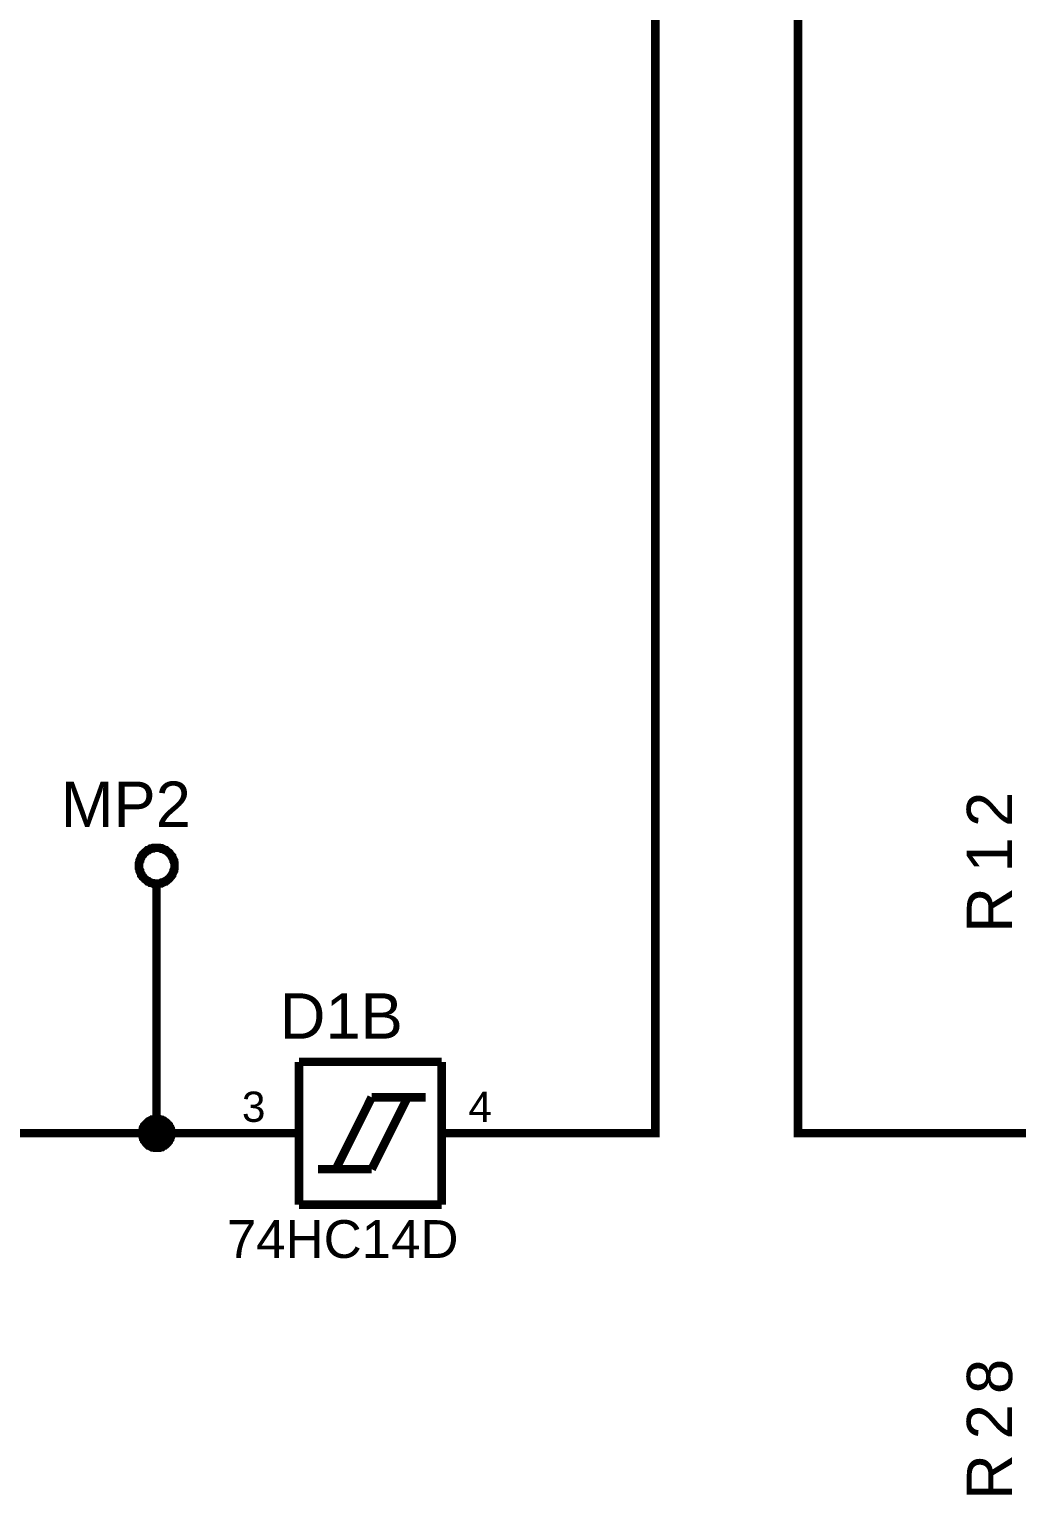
# Model space of a CAD drawing. Header units: millimetres. Extents: x -2024 to 917, y -725 to 13.
# Drawn here: x 335.2 to 369.8, y -651.5 to -600.1 of the extents above; entities that cross this region are included whole.
import ezdxf

# ---------------------------------------------------------------- set-up
doc = ezdxf.new("R2010")
doc.units = ezdxf.units.MM
doc.layers.add('Sheet', color=255, linetype='Continuous')
doc.styles.get("Standard").update_dxf_attribs({"font": 'arial.ttf'})

msp = doc.modelspace()

# ---------------------------------------------------------------- linework, layer by layer
at = {"layer": 'Sheet'}
for points, const_width in [([(352.131, -638.79), (357.13, -638.79), (357.13, -538.791)], 0.3), ([(372.125, -638.79), (362.128, -638.79), (362.128, -538.791)], 0.3), ([(339.023, -629.418), (339.023, -629.385), (339.023, -629.352), (339.023, -629.319), (339.039, -629.285), (339.039, -629.252), (339.056, -629.236), (339.056, -629.203), (339.072, -629.17), (339.089, -629.153), (339.106, -629.12), (339.106, -629.087), (339.122, -629.07), (339.139, -629.037), (339.172, -629.02), (339.188, -628.987), (339.205, -628.971), (339.221, -628.954), (339.255, -628.938), (339.271, -628.921), (339.304, -628.888), (339.321, -628.871), (339.354, -628.871), (339.37, -628.855), (339.403, -628.838), (339.42, -628.822), (339.453, -628.822), (339.486, -628.805), (339.519, -628.805), (339.536, -628.789), (339.569, -628.789), (339.602, -628.789), (339.635, -628.789)], 0.3), ([(339.635, -628.789), (339.602, -628.789), (339.569, -628.789), (339.536, -628.789), (339.519, -628.805), (339.486, -628.805), (339.453, -628.822), (339.42, -628.822), (339.403, -628.838), (339.37, -628.855), (339.354, -628.871), (339.321, -628.871), (339.304, -628.888), (339.271, -628.921), (339.255, -628.938), (339.221, -628.954), (339.205, -628.971), (339.188, -628.987), (339.172, -629.02), (339.139, -629.037), (339.122, -629.07), (339.106, -629.087), (339.106, -629.12), (339.089, -629.153), (339.072, -629.17), (339.056, -629.203), (339.056, -629.236), (339.039, -629.252), (339.039, -629.285), (339.023, -629.319), (339.023, -629.352), (339.023, -629.385), (339.023, -629.418)], 0.3), ([(339.635, -628.789), (339.668, -628.789), (339.701, -628.789), (339.735, -628.789), (339.768, -628.805), (339.801, -628.805), (339.817, -628.822), (339.85, -628.822), (339.883, -628.838), (339.9, -628.855), (339.933, -628.871), (339.966, -628.871), (339.983, -628.888), (340.016, -628.921), (340.032, -628.938), (340.066, -628.954), (340.082, -628.971), (340.099, -628.987), (340.115, -629.02), (340.132, -629.037), (340.165, -629.07), (340.181, -629.087), (340.181, -629.12), (340.198, -629.153), (340.214, -629.17), (340.231, -629.203), (340.231, -629.236), (340.248, -629.252), (340.248, -629.285), (340.264, -629.319), (340.264, -629.352), (340.264, -629.385), (340.264, -629.418)], 0.3), ([(340.264, -629.418), (340.264, -629.385), (340.264, -629.352), (340.264, -629.319), (340.248, -629.285), (340.248, -629.252), (340.231, -629.236), (340.231, -629.203), (340.214, -629.17), (340.198, -629.153), (340.181, -629.12), (340.181, -629.087), (340.165, -629.07), (340.132, -629.037), (340.115, -629.02), (340.099, -628.987), (340.082, -628.971), (340.066, -628.954), (340.032, -628.938), (340.016, -628.921), (339.983, -628.888), (339.966, -628.871), (339.933, -628.871), (339.9, -628.855), (339.883, -628.838), (339.85, -628.822), (339.817, -628.822), (339.801, -628.805), (339.768, -628.805), (339.735, -628.789), (339.701, -628.789), (339.668, -628.789), (339.635, -628.789)], 0.3), ([(339.635, -630.047), (339.602, -630.047), (339.569, -630.047), (339.536, -630.047), (339.519, -630.031), (339.486, -630.031), (339.453, -630.014), (339.42, -630.014), (339.403, -629.997), (339.37, -629.981), (339.354, -629.964), (339.321, -629.964), (339.304, -629.948), (339.271, -629.915), (339.255, -629.898), (339.221, -629.882), (339.205, -629.865), (339.188, -629.848), (339.172, -629.815), (339.139, -629.799), (339.122, -629.766), (339.106, -629.749), (339.106, -629.716), (339.089, -629.683), (339.072, -629.666), (339.056, -629.633), (339.056, -629.6), (339.039, -629.583), (339.039, -629.55), (339.023, -629.517), (339.023, -629.484), (339.023, -629.451), (339.023, -629.418)], 0.3), ([(339.023, -629.418), (339.023, -629.418)], 0.3), ([(339.023, -629.418), (339.023, -629.451), (339.023, -629.484), (339.023, -629.517), (339.039, -629.55), (339.039, -629.583), (339.056, -629.6), (339.056, -629.633), (339.072, -629.666), (339.089, -629.683), (339.106, -629.716), (339.106, -629.749), (339.122, -629.766), (339.139, -629.799), (339.172, -629.815), (339.188, -629.848), (339.205, -629.865), (339.221, -629.882), (339.255, -629.898), (339.271, -629.915), (339.304, -629.948), (339.321, -629.964), (339.354, -629.964), (339.37, -629.981), (339.403, -629.997), (339.42, -630.014), (339.453, -630.014), (339.486, -630.031), (339.519, -630.031), (339.536, -630.047), (339.569, -630.047), (339.602, -630.047), (339.635, -630.047)], 0.3), ([(340.264, -629.418), (340.264, -629.451), (340.264, -629.484), (340.264, -629.517), (340.248, -629.55), (340.248, -629.583), (340.231, -629.6), (340.231, -629.633), (340.214, -629.666), (340.198, -629.683), (340.181, -629.716), (340.181, -629.749), (340.165, -629.766), (340.132, -629.799), (340.115, -629.815), (340.099, -629.848), (340.082, -629.865), (340.066, -629.882), (340.032, -629.898), (340.016, -629.915), (339.983, -629.948), (339.966, -629.964), (339.933, -629.964), (339.9, -629.981), (339.883, -629.997), (339.85, -630.014), (339.817, -630.014), (339.801, -630.031), (339.768, -630.031), (339.735, -630.047), (339.701, -630.047), (339.668, -630.047), (339.635, -630.047)], 0.3), ([(339.635, -630.047), (339.668, -630.047), (339.701, -630.047), (339.735, -630.047), (339.768, -630.031), (339.801, -630.031), (339.817, -630.014), (339.85, -630.014), (339.883, -629.997), (339.9, -629.981), (339.933, -629.964), (339.966, -629.964), (339.983, -629.948), (340.016, -629.915), (340.032, -629.898), (340.066, -629.882), (340.082, -629.865), (340.099, -629.848), (340.115, -629.815), (340.132, -629.799), (340.165, -629.766), (340.181, -629.749), (340.181, -629.716), (340.198, -629.683), (340.214, -629.666), (340.231, -629.633), (340.231, -629.6), (340.248, -629.583), (340.248, -629.55), (340.264, -629.517), (340.264, -629.484), (340.264, -629.451), (340.264, -629.418)], 0.3), ([(340.264, -629.418), (340.264, -629.418), (340.264, -629.418), (340.264, -629.418), (340.264, -629.418), (340.264, -629.418), (340.264, -629.418), (340.264, -629.418), (340.264, -629.418), (340.264, -629.418), (340.264, -629.418), (340.264, -629.418), (340.264, -629.418), (340.264, -629.418), (340.264, -629.418), (340.264, -629.418), (340.264, -629.418), (340.264, -629.418), (340.264, -629.418), (340.264, -629.418), (340.264, -629.418), (340.264, -629.418), (340.264, -629.418), (340.264, -629.418), (340.264, -629.418), (340.264, -629.418), (340.264, -629.418), (340.264, -629.418), (340.264, -629.418), (340.264, -629.418), (340.264, -629.418), (340.264, -629.418), (340.264, -629.418)], 0.3), ([(340.264, -629.418), (340.264, -629.418)], 0.3), ([(339.635, -630.047), (339.635, -631.289)], 0.3), ([(339.635, -631.289), (339.635, -638.79)], 0.3), ([(344.634, -636.29), (349.632, -636.29)], 0.3), ([(344.634, -641.291), (344.634, -636.29)], 0.3), ([(349.632, -636.29), (349.632, -641.291)], 0.3), ([(345.925, -640.049), (347.182, -637.532)], 0.3), ([(347.182, -637.532), (349.069, -637.532)], 0.3), ([(347.182, -640.049), (348.44, -637.532)], 0.3), ([(339.139, -638.79), (339.139, -638.757), (339.139, -638.741), (339.139, -638.707), (339.155, -638.691), (339.155, -638.658), (339.155, -638.641), (339.172, -638.625), (339.172, -638.592), (339.188, -638.575), (339.205, -638.558), (339.205, -638.525), (339.221, -638.509), (339.238, -638.492), (339.255, -638.476), (339.271, -638.459), (339.288, -638.442), (339.304, -638.426), (339.321, -638.409), (339.337, -638.393), (339.354, -638.376), (339.387, -638.36), (339.403, -638.36), (339.42, -638.343), (339.453, -638.327), (339.47, -638.327), (339.486, -638.31), (339.519, -638.31), (339.536, -638.31), (339.569, -638.293), (339.586, -638.293), (339.619, -638.293), (339.635, -638.293)], 0.3), ([(339.139, -638.79), (339.139, -638.757), (339.139, -638.741), (339.139, -638.707), (339.155, -638.691), (339.155, -638.658), (339.155, -638.641), (339.172, -638.625), (339.172, -638.592), (339.188, -638.575), (339.205, -638.558), (339.205, -638.525), (339.221, -638.509), (339.238, -638.492), (339.255, -638.476), (339.271, -638.459), (339.288, -638.442), (339.304, -638.426), (339.321, -638.409), (339.337, -638.393), (339.354, -638.376), (339.387, -638.36), (339.403, -638.36), (339.42, -638.343), (339.453, -638.327), (339.47, -638.327), (339.486, -638.31), (339.519, -638.31), (339.536, -638.31), (339.569, -638.293), (339.586, -638.293), (339.619, -638.293), (339.635, -638.293)], 0.3), ([(339.139, -638.79), (339.139, -638.757), (339.139, -638.741), (339.139, -638.707), (339.155, -638.691), (339.155, -638.658), (339.155, -638.641), (339.172, -638.625), (339.172, -638.592), (339.188, -638.575), (339.205, -638.558), (339.205, -638.525), (339.221, -638.509), (339.238, -638.492), (339.255, -638.476), (339.271, -638.459), (339.288, -638.442), (339.304, -638.426), (339.321, -638.409), (339.337, -638.393), (339.354, -638.376), (339.387, -638.36), (339.403, -638.36), (339.42, -638.343), (339.453, -638.327), (339.47, -638.327), (339.486, -638.31), (339.519, -638.31), (339.536, -638.31), (339.569, -638.293), (339.586, -638.293), (339.619, -638.293), (339.635, -638.293)], 0.3), ([(339.139, -638.79), (339.139, -638.757), (339.139, -638.741), (339.139, -638.707), (339.155, -638.691), (339.155, -638.658), (339.155, -638.641), (339.172, -638.625), (339.172, -638.592), (339.188, -638.575), (339.205, -638.558), (339.205, -638.525), (339.221, -638.509), (339.238, -638.492), (339.255, -638.476), (339.271, -638.459), (339.288, -638.442), (339.304, -638.426), (339.321, -638.409), (339.337, -638.393), (339.354, -638.376), (339.387, -638.36), (339.403, -638.36), (339.42, -638.343), (339.453, -638.327), (339.47, -638.327), (339.486, -638.31), (339.519, -638.31), (339.536, -638.31), (339.569, -638.293), (339.586, -638.293), (339.619, -638.293), (339.635, -638.293)], 0.3), ([(339.139, -638.79), (339.139, -638.757), (339.139, -638.741), (339.139, -638.707), (339.155, -638.691), (339.155, -638.658), (339.155, -638.641), (339.172, -638.625), (339.172, -638.592), (339.188, -638.575), (339.205, -638.558), (339.205, -638.525), (339.221, -638.509), (339.238, -638.492), (339.255, -638.476), (339.271, -638.459), (339.288, -638.442), (339.304, -638.426), (339.321, -638.409), (339.337, -638.393), (339.354, -638.376), (339.387, -638.36), (339.403, -638.36), (339.42, -638.343), (339.453, -638.327), (339.47, -638.327), (339.486, -638.31), (339.519, -638.31), (339.536, -638.31), (339.569, -638.293), (339.586, -638.293), (339.619, -638.293), (339.635, -638.293)], 0.0991), ([(339.139, -638.79), (339.139, -638.757), (339.139, -638.741), (339.139, -638.707), (339.155, -638.691), (339.155, -638.658), (339.155, -638.641), (339.172, -638.625), (339.172, -638.592), (339.188, -638.575), (339.205, -638.558), (339.205, -638.525), (339.221, -638.509), (339.238, -638.492), (339.255, -638.476), (339.271, -638.459), (339.288, -638.442), (339.304, -638.426), (339.321, -638.409), (339.337, -638.393), (339.354, -638.376), (339.387, -638.36), (339.403, -638.36), (339.42, -638.343), (339.453, -638.327), (339.47, -638.327), (339.486, -638.31), (339.519, -638.31), (339.536, -638.31), (339.569, -638.293), (339.586, -638.293), (339.619, -638.293), (339.635, -638.293)], 0.0991), ([(339.139, -638.79), (339.139, -638.757), (339.139, -638.741), (339.139, -638.707), (339.155, -638.691), (339.155, -638.658), (339.155, -638.641), (339.172, -638.625), (339.172, -638.592), (339.188, -638.575), (339.205, -638.558), (339.205, -638.525), (339.221, -638.509), (339.238, -638.492), (339.255, -638.476), (339.271, -638.459), (339.288, -638.442), (339.304, -638.426), (339.321, -638.409), (339.337, -638.393), (339.354, -638.376), (339.387, -638.36), (339.403, -638.36), (339.42, -638.343), (339.453, -638.327), (339.47, -638.327), (339.486, -638.31), (339.519, -638.31), (339.536, -638.31), (339.569, -638.293), (339.586, -638.293), (339.619, -638.293), (339.635, -638.293)], 0.0991), ([(339.139, -638.79), (339.139, -638.757), (339.139, -638.741), (339.139, -638.707), (339.155, -638.691), (339.155, -638.658), (339.155, -638.641), (339.172, -638.625), (339.172, -638.592), (339.188, -638.575), (339.205, -638.558), (339.205, -638.525), (339.221, -638.509), (339.238, -638.492), (339.255, -638.476), (339.271, -638.459), (339.288, -638.442), (339.304, -638.426), (339.321, -638.409), (339.337, -638.393), (339.354, -638.376), (339.387, -638.36), (339.403, -638.36), (339.42, -638.343), (339.453, -638.327), (339.47, -638.327), (339.486, -638.31), (339.519, -638.31), (339.536, -638.31), (339.569, -638.293), (339.586, -638.293), (339.619, -638.293), (339.635, -638.293)], 0.0991), ([(339.635, -638.293), (339.635, -638.293)], 0.3), ([(339.635, -638.293), (339.668, -638.293), (339.685, -638.293), (339.718, -638.293), (339.735, -638.31), (339.768, -638.31), (339.784, -638.31), (339.817, -638.327), (339.834, -638.327), (339.85, -638.343), (339.883, -638.36), (339.9, -638.36), (339.917, -638.376), (339.933, -638.393), (339.966, -638.409), (339.983, -638.426), (339.999, -638.442), (340.016, -638.459), (340.032, -638.476), (340.049, -638.492), (340.066, -638.509), (340.066, -638.525), (340.082, -638.558), (340.099, -638.575), (340.115, -638.592), (340.115, -638.625), (340.132, -638.641), (340.132, -638.658), (340.132, -638.691), (340.148, -638.707), (340.148, -638.741), (340.148, -638.757), (340.148, -638.79)], 0.3), ([(339.635, -638.293), (339.635, -638.293)], 0.3), ([(339.635, -638.293), (339.668, -638.293), (339.685, -638.293), (339.718, -638.293), (339.735, -638.31), (339.768, -638.31), (339.784, -638.31), (339.817, -638.327), (339.834, -638.327), (339.85, -638.343), (339.883, -638.36), (339.9, -638.36), (339.917, -638.376), (339.933, -638.393), (339.966, -638.409), (339.983, -638.426), (339.999, -638.442), (340.016, -638.459), (340.032, -638.476), (340.049, -638.492), (340.066, -638.509), (340.066, -638.525), (340.082, -638.558), (340.099, -638.575), (340.115, -638.592), (340.115, -638.625), (340.132, -638.641), (340.132, -638.658), (340.132, -638.691), (340.148, -638.707), (340.148, -638.741), (340.148, -638.757), (340.148, -638.79)], 0.3), ([(339.635, -638.293), (339.635, -638.293)], 0.3), ([(339.635, -638.293), (339.668, -638.293), (339.685, -638.293), (339.718, -638.293), (339.735, -638.31), (339.768, -638.31), (339.784, -638.31), (339.817, -638.327), (339.834, -638.327), (339.85, -638.343), (339.883, -638.36), (339.9, -638.36), (339.917, -638.376), (339.933, -638.393), (339.966, -638.409), (339.983, -638.426), (339.999, -638.442), (340.016, -638.459), (340.032, -638.476), (340.049, -638.492), (340.066, -638.509), (340.066, -638.525), (340.082, -638.558), (340.099, -638.575), (340.115, -638.592), (340.115, -638.625), (340.132, -638.641), (340.132, -638.658), (340.132, -638.691), (340.148, -638.707), (340.148, -638.741), (340.148, -638.757), (340.148, -638.79)], 0.3), ([(339.635, -638.293), (339.635, -638.293)], 0.3), ([(339.635, -638.293), (339.668, -638.293), (339.685, -638.293), (339.718, -638.293), (339.735, -638.31), (339.768, -638.31), (339.784, -638.31), (339.817, -638.327), (339.834, -638.327), (339.85, -638.343), (339.883, -638.36), (339.9, -638.36), (339.917, -638.376), (339.933, -638.393), (339.966, -638.409), (339.983, -638.426), (339.999, -638.442), (340.016, -638.459), (340.032, -638.476), (340.049, -638.492), (340.066, -638.509), (340.066, -638.525), (340.082, -638.558), (340.099, -638.575), (340.115, -638.592), (340.115, -638.625), (340.132, -638.641), (340.132, -638.658), (340.132, -638.691), (340.148, -638.707), (340.148, -638.741), (340.148, -638.757), (340.148, -638.79)], 0.3), ([(339.635, -638.293), (339.635, -638.293)], 0.0991), ([(339.635, -638.293), (339.668, -638.293), (339.685, -638.293), (339.718, -638.293), (339.735, -638.31), (339.768, -638.31), (339.784, -638.31), (339.817, -638.327), (339.834, -638.327), (339.85, -638.343), (339.883, -638.36), (339.9, -638.36), (339.917, -638.376), (339.933, -638.393), (339.966, -638.409), (339.983, -638.426), (339.999, -638.442), (340.016, -638.459), (340.032, -638.476), (340.049, -638.492), (340.066, -638.509), (340.066, -638.525), (340.082, -638.558), (340.099, -638.575), (340.115, -638.592), (340.115, -638.625), (340.132, -638.641), (340.132, -638.658), (340.132, -638.691), (340.148, -638.707), (340.148, -638.741), (340.148, -638.757), (340.148, -638.79)], 0.0991), ([(339.635, -638.293), (339.635, -638.293)], 0.0991), ([(339.635, -638.293), (339.668, -638.293), (339.685, -638.293), (339.718, -638.293), (339.735, -638.31), (339.768, -638.31), (339.784, -638.31), (339.817, -638.327), (339.834, -638.327), (339.85, -638.343), (339.883, -638.36), (339.9, -638.36), (339.917, -638.376), (339.933, -638.393), (339.966, -638.409), (339.983, -638.426), (339.999, -638.442), (340.016, -638.459), (340.032, -638.476), (340.049, -638.492), (340.066, -638.509), (340.066, -638.525), (340.082, -638.558), (340.099, -638.575), (340.115, -638.592), (340.115, -638.625), (340.132, -638.641), (340.132, -638.658), (340.132, -638.691), (340.148, -638.707), (340.148, -638.741), (340.148, -638.757), (340.148, -638.79)], 0.0991), ([(339.635, -638.293), (339.635, -638.293)], 0.0991), ([(339.635, -638.293), (339.668, -638.293), (339.685, -638.293), (339.718, -638.293), (339.735, -638.31), (339.768, -638.31), (339.784, -638.31), (339.817, -638.327), (339.834, -638.327), (339.85, -638.343), (339.883, -638.36), (339.9, -638.36), (339.917, -638.376), (339.933, -638.393), (339.966, -638.409), (339.983, -638.426), (339.999, -638.442), (340.016, -638.459), (340.032, -638.476), (340.049, -638.492), (340.066, -638.509), (340.066, -638.525), (340.082, -638.558), (340.099, -638.575), (340.115, -638.592), (340.115, -638.625), (340.132, -638.641), (340.132, -638.658), (340.132, -638.691), (340.148, -638.707), (340.148, -638.741), (340.148, -638.757), (340.148, -638.79)], 0.0991), ([(339.635, -638.293), (339.635, -638.293)], 0.0991), ([(339.635, -638.293), (339.668, -638.293), (339.685, -638.293), (339.718, -638.293), (339.735, -638.31), (339.768, -638.31), (339.784, -638.31), (339.817, -638.327), (339.834, -638.327), (339.85, -638.343), (339.883, -638.36), (339.9, -638.36), (339.917, -638.376), (339.933, -638.393), (339.966, -638.409), (339.983, -638.426), (339.999, -638.442), (340.016, -638.459), (340.032, -638.476), (340.049, -638.492), (340.066, -638.509), (340.066, -638.525), (340.082, -638.558), (340.099, -638.575), (340.115, -638.592), (340.115, -638.625), (340.132, -638.641), (340.132, -638.658), (340.132, -638.691), (340.148, -638.707), (340.148, -638.741), (340.148, -638.757), (340.148, -638.79)], 0.0991), ([(334.653, -638.79), (337.136, -638.79)], 0.3), ([(337.136, -638.79), (339.635, -638.79), (342.134, -638.79)], 0.3), ([(339.635, -639.304), (339.619, -639.304), (339.586, -639.304), (339.569, -639.304), (339.536, -639.287), (339.519, -639.287), (339.486, -639.287), (339.47, -639.27), (339.453, -639.27), (339.42, -639.254), (339.403, -639.237), (339.387, -639.221), (339.354, -639.221), (339.337, -639.204), (339.321, -639.188), (339.304, -639.171), (339.288, -639.155), (339.271, -639.138), (339.255, -639.121), (339.238, -639.088), (339.221, -639.072), (339.205, -639.055), (339.205, -639.039), (339.188, -639.005), (339.172, -638.989), (339.172, -638.972), (339.155, -638.939), (339.155, -638.923), (339.155, -638.89), (339.139, -638.873), (339.139, -638.84), (339.139, -638.823), (339.139, -638.79)], 0.3), ([(339.139, -638.79), (339.139, -638.79)], 0.3), ([(339.635, -639.304), (339.619, -639.304), (339.586, -639.304), (339.569, -639.304), (339.536, -639.287), (339.519, -639.287), (339.486, -639.287), (339.47, -639.27), (339.453, -639.27), (339.42, -639.254), (339.403, -639.237), (339.387, -639.221), (339.354, -639.221), (339.337, -639.204), (339.321, -639.188), (339.304, -639.171), (339.288, -639.155), (339.271, -639.138), (339.255, -639.121), (339.238, -639.088), (339.221, -639.072), (339.205, -639.055), (339.205, -639.039), (339.188, -639.005), (339.172, -638.989), (339.172, -638.972), (339.155, -638.939), (339.155, -638.923), (339.155, -638.89), (339.139, -638.873), (339.139, -638.84), (339.139, -638.823), (339.139, -638.79)], 0.3), ([(339.139, -638.79), (339.139, -638.79)], 0.3), ([(339.635, -639.304), (339.619, -639.304), (339.586, -639.304), (339.569, -639.304), (339.536, -639.287), (339.519, -639.287), (339.486, -639.287), (339.47, -639.27), (339.453, -639.27), (339.42, -639.254), (339.403, -639.237), (339.387, -639.221), (339.354, -639.221), (339.337, -639.204), (339.321, -639.188), (339.304, -639.171), (339.288, -639.155), (339.271, -639.138), (339.255, -639.121), (339.238, -639.088), (339.221, -639.072), (339.205, -639.055), (339.205, -639.039), (339.188, -639.005), (339.172, -638.989), (339.172, -638.972), (339.155, -638.939), (339.155, -638.923), (339.155, -638.89), (339.139, -638.873), (339.139, -638.84), (339.139, -638.823), (339.139, -638.79)], 0.3), ([(339.139, -638.79), (339.139, -638.79)], 0.3), ([(339.635, -639.304), (339.619, -639.304), (339.586, -639.304), (339.569, -639.304), (339.536, -639.287), (339.519, -639.287), (339.486, -639.287), (339.47, -639.27), (339.453, -639.27), (339.42, -639.254), (339.403, -639.237), (339.387, -639.221), (339.354, -639.221), (339.337, -639.204), (339.321, -639.188), (339.304, -639.171), (339.288, -639.155), (339.271, -639.138), (339.255, -639.121), (339.238, -639.088), (339.221, -639.072), (339.205, -639.055), (339.205, -639.039), (339.188, -639.005), (339.172, -638.989), (339.172, -638.972), (339.155, -638.939), (339.155, -638.923), (339.155, -638.89), (339.139, -638.873), (339.139, -638.84), (339.139, -638.823), (339.139, -638.79)], 0.3), ([(339.139, -638.79), (339.139, -638.79)], 0.3), ([(339.635, -639.304), (339.619, -639.304), (339.586, -639.304), (339.569, -639.304), (339.536, -639.287), (339.519, -639.287), (339.486, -639.287), (339.47, -639.27), (339.453, -639.27), (339.42, -639.254), (339.403, -639.237), (339.387, -639.221), (339.354, -639.221), (339.337, -639.204), (339.321, -639.188), (339.304, -639.171), (339.288, -639.155), (339.271, -639.138), (339.255, -639.121), (339.238, -639.088), (339.221, -639.072), (339.205, -639.055), (339.205, -639.039), (339.188, -639.005), (339.172, -638.989), (339.172, -638.972), (339.155, -638.939), (339.155, -638.923), (339.155, -638.89), (339.139, -638.873), (339.139, -638.84), (339.139, -638.823), (339.139, -638.79)], 0.0991), ([(339.139, -638.79), (339.139, -638.79)], 0.0991), ([(339.635, -639.304), (339.619, -639.304), (339.586, -639.304), (339.569, -639.304), (339.536, -639.287), (339.519, -639.287), (339.486, -639.287), (339.47, -639.27), (339.453, -639.27), (339.42, -639.254), (339.403, -639.237), (339.387, -639.221), (339.354, -639.221), (339.337, -639.204), (339.321, -639.188), (339.304, -639.171), (339.288, -639.155), (339.271, -639.138), (339.255, -639.121), (339.238, -639.088), (339.221, -639.072), (339.205, -639.055), (339.205, -639.039), (339.188, -639.005), (339.172, -638.989), (339.172, -638.972), (339.155, -638.939), (339.155, -638.923), (339.155, -638.89), (339.139, -638.873), (339.139, -638.84), (339.139, -638.823), (339.139, -638.79)], 0.0991), ([(339.139, -638.79), (339.139, -638.79)], 0.0991), ([(339.635, -639.304), (339.619, -639.304), (339.586, -639.304), (339.569, -639.304), (339.536, -639.287), (339.519, -639.287), (339.486, -639.287), (339.47, -639.27), (339.453, -639.27), (339.42, -639.254), (339.403, -639.237), (339.387, -639.221), (339.354, -639.221), (339.337, -639.204), (339.321, -639.188), (339.304, -639.171), (339.288, -639.155), (339.271, -639.138), (339.255, -639.121), (339.238, -639.088), (339.221, -639.072), (339.205, -639.055), (339.205, -639.039), (339.188, -639.005), (339.172, -638.989), (339.172, -638.972), (339.155, -638.939), (339.155, -638.923), (339.155, -638.89), (339.139, -638.873), (339.139, -638.84), (339.139, -638.823), (339.139, -638.79)], 0.0991), ([(339.139, -638.79), (339.139, -638.79)], 0.0991), ([(339.635, -639.304), (339.619, -639.304), (339.586, -639.304), (339.569, -639.304), (339.536, -639.287), (339.519, -639.287), (339.486, -639.287), (339.47, -639.27), (339.453, -639.27), (339.42, -639.254), (339.403, -639.237), (339.387, -639.221), (339.354, -639.221), (339.337, -639.204), (339.321, -639.188), (339.304, -639.171), (339.288, -639.155), (339.271, -639.138), (339.255, -639.121), (339.238, -639.088), (339.221, -639.072), (339.205, -639.055), (339.205, -639.039), (339.188, -639.005), (339.172, -638.989), (339.172, -638.972), (339.155, -638.939), (339.155, -638.923), (339.155, -638.89), (339.139, -638.873), (339.139, -638.84), (339.139, -638.823), (339.139, -638.79)], 0.0991), ([(339.139, -638.79), (339.139, -638.79)], 0.0991), ([(340.148, -638.79), (340.148, -638.823), (340.148, -638.84), (340.148, -638.873), (340.132, -638.89), (340.132, -638.923), (340.132, -638.939), (340.115, -638.972), (340.115, -638.989), (340.099, -639.005), (340.082, -639.039), (340.066, -639.055), (340.066, -639.072), (340.049, -639.088), (340.032, -639.121), (340.016, -639.138), (339.999, -639.155), (339.983, -639.171), (339.966, -639.188), (339.933, -639.204), (339.917, -639.221), (339.9, -639.221), (339.883, -639.237), (339.85, -639.254), (339.834, -639.27), (339.817, -639.27), (339.784, -639.287), (339.768, -639.287), (339.735, -639.287), (339.718, -639.304), (339.685, -639.304), (339.668, -639.304), (339.635, -639.304)], 0.3), ([(340.148, -638.79), (340.148, -638.823), (340.148, -638.84), (340.148, -638.873), (340.132, -638.89), (340.132, -638.923), (340.132, -638.939), (340.115, -638.972), (340.115, -638.989), (340.099, -639.005), (340.082, -639.039), (340.066, -639.055), (340.066, -639.072), (340.049, -639.088), (340.032, -639.121), (340.016, -639.138), (339.999, -639.155), (339.983, -639.171), (339.966, -639.188), (339.933, -639.204), (339.917, -639.221), (339.9, -639.221), (339.883, -639.237), (339.85, -639.254), (339.834, -639.27), (339.817, -639.27), (339.784, -639.287), (339.768, -639.287), (339.735, -639.287), (339.718, -639.304), (339.685, -639.304), (339.668, -639.304), (339.635, -639.304)], 0.3), ([(340.148, -638.79), (340.148, -638.823), (340.148, -638.84), (340.148, -638.873), (340.132, -638.89), (340.132, -638.923), (340.132, -638.939), (340.115, -638.972), (340.115, -638.989), (340.099, -639.005), (340.082, -639.039), (340.066, -639.055), (340.066, -639.072), (340.049, -639.088), (340.032, -639.121), (340.016, -639.138), (339.999, -639.155), (339.983, -639.171), (339.966, -639.188), (339.933, -639.204), (339.917, -639.221), (339.9, -639.221), (339.883, -639.237), (339.85, -639.254), (339.834, -639.27), (339.817, -639.27), (339.784, -639.287), (339.768, -639.287), (339.735, -639.287), (339.718, -639.304), (339.685, -639.304), (339.668, -639.304), (339.635, -639.304)], 0.3), ([(340.148, -638.79), (340.148, -638.823), (340.148, -638.84), (340.148, -638.873), (340.132, -638.89), (340.132, -638.923), (340.132, -638.939), (340.115, -638.972), (340.115, -638.989), (340.099, -639.005), (340.082, -639.039), (340.066, -639.055), (340.066, -639.072), (340.049, -639.088), (340.032, -639.121), (340.016, -639.138), (339.999, -639.155), (339.983, -639.171), (339.966, -639.188), (339.933, -639.204), (339.917, -639.221), (339.9, -639.221), (339.883, -639.237), (339.85, -639.254), (339.834, -639.27), (339.817, -639.27), (339.784, -639.287), (339.768, -639.287), (339.735, -639.287), (339.718, -639.304), (339.685, -639.304), (339.668, -639.304), (339.635, -639.304)], 0.3), ([(340.148, -638.79), (340.148, -638.823), (340.148, -638.84), (340.148, -638.873), (340.132, -638.89), (340.132, -638.923), (340.132, -638.939), (340.115, -638.972), (340.115, -638.989), (340.099, -639.005), (340.082, -639.039), (340.066, -639.055), (340.066, -639.072), (340.049, -639.088), (340.032, -639.121), (340.016, -639.138), (339.999, -639.155), (339.983, -639.171), (339.966, -639.188), (339.933, -639.204), (339.917, -639.221), (339.9, -639.221), (339.883, -639.237), (339.85, -639.254), (339.834, -639.27), (339.817, -639.27), (339.784, -639.287), (339.768, -639.287), (339.735, -639.287), (339.718, -639.304), (339.685, -639.304), (339.668, -639.304), (339.635, -639.304)], 0.0991), ([(340.148, -638.79), (340.148, -638.823), (340.148, -638.84), (340.148, -638.873), (340.132, -638.89), (340.132, -638.923), (340.132, -638.939), (340.115, -638.972), (340.115, -638.989), (340.099, -639.005), (340.082, -639.039), (340.066, -639.055), (340.066, -639.072), (340.049, -639.088), (340.032, -639.121), (340.016, -639.138), (339.999, -639.155), (339.983, -639.171), (339.966, -639.188), (339.933, -639.204), (339.917, -639.221), (339.9, -639.221), (339.883, -639.237), (339.85, -639.254), (339.834, -639.27), (339.817, -639.27), (339.784, -639.287), (339.768, -639.287), (339.735, -639.287), (339.718, -639.304), (339.685, -639.304), (339.668, -639.304), (339.635, -639.304)], 0.0991), ([(340.148, -638.79), (340.148, -638.823), (340.148, -638.84), (340.148, -638.873), (340.132, -638.89), (340.132, -638.923), (340.132, -638.939), (340.115, -638.972), (340.115, -638.989), (340.099, -639.005), (340.082, -639.039), (340.066, -639.055), (340.066, -639.072), (340.049, -639.088), (340.032, -639.121), (340.016, -639.138), (339.999, -639.155), (339.983, -639.171), (339.966, -639.188), (339.933, -639.204), (339.917, -639.221), (339.9, -639.221), (339.883, -639.237), (339.85, -639.254), (339.834, -639.27), (339.817, -639.27), (339.784, -639.287), (339.768, -639.287), (339.735, -639.287), (339.718, -639.304), (339.685, -639.304), (339.668, -639.304), (339.635, -639.304)], 0.0991), ([(340.148, -638.79), (340.148, -638.823), (340.148, -638.84), (340.148, -638.873), (340.132, -638.89), (340.132, -638.923), (340.132, -638.939), (340.115, -638.972), (340.115, -638.989), (340.099, -639.005), (340.082, -639.039), (340.066, -639.055), (340.066, -639.072), (340.049, -639.088), (340.032, -639.121), (340.016, -639.138), (339.999, -639.155), (339.983, -639.171), (339.966, -639.188), (339.933, -639.204), (339.917, -639.221), (339.9, -639.221), (339.883, -639.237), (339.85, -639.254), (339.834, -639.27), (339.817, -639.27), (339.784, -639.287), (339.768, -639.287), (339.735, -639.287), (339.718, -639.304), (339.685, -639.304), (339.668, -639.304), (339.635, -639.304)], 0.0991), ([(340.148, -638.79), (340.148, -638.79), (340.148, -638.79), (340.148, -638.79), (340.148, -638.79), (340.148, -638.79), (340.148, -638.79), (340.148, -638.79), (340.148, -638.79), (340.148, -638.79), (340.148, -638.79), (340.148, -638.79), (340.148, -638.79), (340.148, -638.79), (340.148, -638.79), (340.148, -638.79), (340.148, -638.79), (340.148, -638.79), (340.148, -638.79), (340.148, -638.79), (340.148, -638.79), (340.148, -638.79), (340.148, -638.79), (340.148, -638.79), (340.148, -638.79), (340.148, -638.79), (340.148, -638.79), (340.148, -638.79), (340.148, -638.79), (340.148, -638.79), (340.148, -638.79), (340.148, -638.79), (340.148, -638.79)], 0.3), ([(340.148, -638.79), (340.148, -638.79)], 0.3), ([(340.148, -638.79), (340.148, -638.79), (340.148, -638.79), (340.148, -638.79), (340.148, -638.79), (340.148, -638.79), (340.148, -638.79), (340.148, -638.79), (340.148, -638.79), (340.148, -638.79), (340.148, -638.79), (340.148, -638.79), (340.148, -638.79), (340.148, -638.79), (340.148, -638.79), (340.148, -638.79), (340.148, -638.79), (340.148, -638.79), (340.148, -638.79), (340.148, -638.79), (340.148, -638.79), (340.148, -638.79), (340.148, -638.79), (340.148, -638.79), (340.148, -638.79), (340.148, -638.79), (340.148, -638.79), (340.148, -638.79), (340.148, -638.79), (340.148, -638.79), (340.148, -638.79), (340.148, -638.79), (340.148, -638.79)], 0.3), ([(340.148, -638.79), (340.148, -638.79)], 0.3), ([(340.148, -638.79), (340.148, -638.79), (340.148, -638.79), (340.148, -638.79), (340.148, -638.79), (340.148, -638.79), (340.148, -638.79), (340.148, -638.79), (340.148, -638.79), (340.148, -638.79), (340.148, -638.79), (340.148, -638.79), (340.148, -638.79), (340.148, -638.79), (340.148, -638.79), (340.148, -638.79), (340.148, -638.79), (340.148, -638.79), (340.148, -638.79), (340.148, -638.79), (340.148, -638.79), (340.148, -638.79), (340.148, -638.79), (340.148, -638.79), (340.148, -638.79), (340.148, -638.79), (340.148, -638.79), (340.148, -638.79), (340.148, -638.79), (340.148, -638.79), (340.148, -638.79), (340.148, -638.79), (340.148, -638.79)], 0.3), ([(340.148, -638.79), (340.148, -638.79)], 0.3), ([(340.148, -638.79), (340.148, -638.79), (340.148, -638.79), (340.148, -638.79), (340.148, -638.79), (340.148, -638.79), (340.148, -638.79), (340.148, -638.79), (340.148, -638.79), (340.148, -638.79), (340.148, -638.79), (340.148, -638.79), (340.148, -638.79), (340.148, -638.79), (340.148, -638.79), (340.148, -638.79), (340.148, -638.79), (340.148, -638.79), (340.148, -638.79), (340.148, -638.79), (340.148, -638.79), (340.148, -638.79), (340.148, -638.79), (340.148, -638.79), (340.148, -638.79), (340.148, -638.79), (340.148, -638.79), (340.148, -638.79), (340.148, -638.79), (340.148, -638.79), (340.148, -638.79), (340.148, -638.79), (340.148, -638.79)], 0.3), ([(340.148, -638.79), (340.148, -638.79)], 0.3), ([(340.148, -638.79), (340.148, -638.79), (340.148, -638.79), (340.148, -638.79), (340.148, -638.79), (340.148, -638.79), (340.148, -638.79), (340.148, -638.79), (340.148, -638.79), (340.148, -638.79), (340.148, -638.79), (340.148, -638.79), (340.148, -638.79), (340.148, -638.79), (340.148, -638.79), (340.148, -638.79), (340.148, -638.79), (340.148, -638.79), (340.148, -638.79), (340.148, -638.79), (340.148, -638.79), (340.148, -638.79), (340.148, -638.79), (340.148, -638.79), (340.148, -638.79), (340.148, -638.79), (340.148, -638.79), (340.148, -638.79), (340.148, -638.79), (340.148, -638.79), (340.148, -638.79), (340.148, -638.79), (340.148, -638.79)], 0.0991), ([(340.148, -638.79), (340.148, -638.79)], 0.0991), ([(340.148, -638.79), (340.148, -638.79), (340.148, -638.79), (340.148, -638.79), (340.148, -638.79), (340.148, -638.79), (340.148, -638.79), (340.148, -638.79), (340.148, -638.79), (340.148, -638.79), (340.148, -638.79), (340.148, -638.79), (340.148, -638.79), (340.148, -638.79), (340.148, -638.79), (340.148, -638.79), (340.148, -638.79), (340.148, -638.79), (340.148, -638.79), (340.148, -638.79), (340.148, -638.79), (340.148, -638.79), (340.148, -638.79), (340.148, -638.79), (340.148, -638.79), (340.148, -638.79), (340.148, -638.79), (340.148, -638.79), (340.148, -638.79), (340.148, -638.79), (340.148, -638.79), (340.148, -638.79), (340.148, -638.79)], 0.0991), ([(340.148, -638.79), (340.148, -638.79)], 0.0991), ([(340.148, -638.79), (340.148, -638.79), (340.148, -638.79), (340.148, -638.79), (340.148, -638.79), (340.148, -638.79), (340.148, -638.79), (340.148, -638.79), (340.148, -638.79), (340.148, -638.79), (340.148, -638.79), (340.148, -638.79), (340.148, -638.79), (340.148, -638.79), (340.148, -638.79), (340.148, -638.79), (340.148, -638.79), (340.148, -638.79), (340.148, -638.79), (340.148, -638.79), (340.148, -638.79), (340.148, -638.79), (340.148, -638.79), (340.148, -638.79), (340.148, -638.79), (340.148, -638.79), (340.148, -638.79), (340.148, -638.79), (340.148, -638.79), (340.148, -638.79), (340.148, -638.79), (340.148, -638.79), (340.148, -638.79)], 0.0991), ([(340.148, -638.79), (340.148, -638.79)], 0.0991), ([(340.148, -638.79), (340.148, -638.79), (340.148, -638.79), (340.148, -638.79), (340.148, -638.79), (340.148, -638.79), (340.148, -638.79), (340.148, -638.79), (340.148, -638.79), (340.148, -638.79), (340.148, -638.79), (340.148, -638.79), (340.148, -638.79), (340.148, -638.79), (340.148, -638.79), (340.148, -638.79), (340.148, -638.79), (340.148, -638.79), (340.148, -638.79), (340.148, -638.79), (340.148, -638.79), (340.148, -638.79), (340.148, -638.79), (340.148, -638.79), (340.148, -638.79), (340.148, -638.79), (340.148, -638.79), (340.148, -638.79), (340.148, -638.79), (340.148, -638.79), (340.148, -638.79), (340.148, -638.79), (340.148, -638.79)], 0.0991), ([(340.148, -638.79), (340.148, -638.79)], 0.0991), ([(344.634, -638.79), (342.134, -638.79)], 0.3), ([(349.632, -638.79), (352.131, -638.79)], 0.3), ([(345.296, -640.049), (347.182, -640.049)], 0.3), ([(349.632, -641.291), (344.634, -641.291)], 0.3)]:
    msp.add_lwpolyline(points, dxfattribs=dict(at, const_width=const_width))
at = {"layer": 'Sheet', "const_width": 0.508}
msp.add_lwpolyline([(339.332, -638.786, 1), (339.84, -638.786, 1)], format="xyb", close=True, dxfattribs=at)

# ---------------------------------------------------------------- texts
at = {"layer": 'Sheet'}
for s, height, p in [('MP2', 1.5897, (336.275, -628.06)), ('D1B', 1.5897, (343.955, -635.478)), ('3', 1.06, (342.631, -638.393)), ('4', 1.06, (350.575, -638.393)), ('74HC14D', 1.3247, (342.101, -643.162))]:
    msp.add_text(s, height=height, dxfattribs=at).set_placement(p)
for s, p in [('2', (369.642, -628.06)), ('1', (369.642, -629.65)), ('R', (369.642, -631.769)), ('8', (369.642, -647.931)), ('2', (369.642, -649.52)), ('R', (369.642, -651.64))]:
    msp.add_text(s, height=1.59, rotation=90, dxfattribs=at).set_placement(p)

doc.saveas('drawing.dxf')
